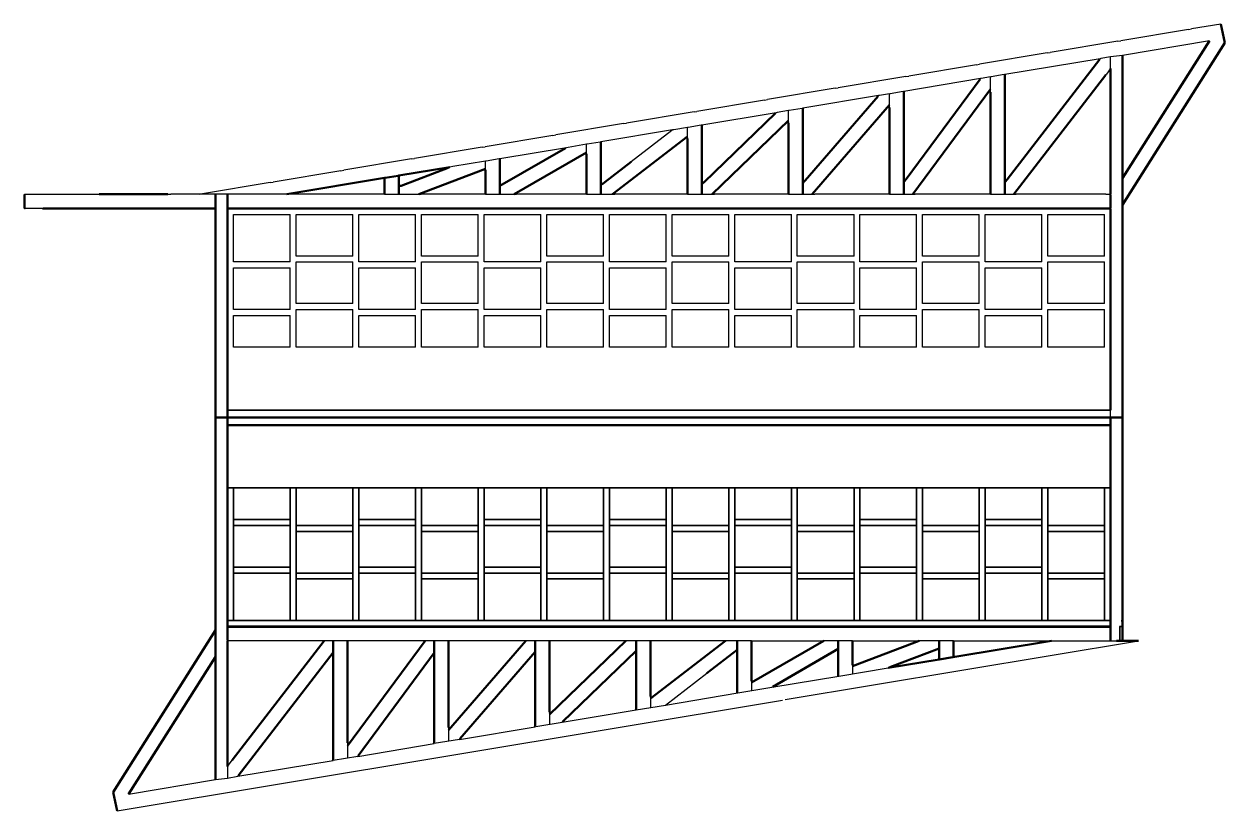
# Model space of a CAD drawing. Header units: centimetres. Extents: x 101 to 201, y 97 to 167.
# Drawn here: x 127.89 to 133.64, y 142.94 to 146.7 of the extents above; entities that cross this region are included whole.
import ezdxf

# ---------------------------------------------------------------- set-up
doc = ezdxf.new("R2010")
doc.units = ezdxf.units.CM
doc.layers.add('corte', color=1, linetype='Continuous')
doc.layers.add('grabado', color=5, linetype='Continuous')

msp = doc.modelspace()

# ---------------------------------------------------------------- linework, layer by layer
at = {"layer": 'corte'}
for p, q in [((133.6177, 146.7033), (133.4763, 146.6797)), ((133.4622, 146.6774), (133.1381, 146.6234)), ((133.4622, 146.6774), (133.4763, 146.6797)), ((133.124, 146.621), (132.7999, 146.567)), ((133.124, 146.621), (133.1381, 146.6234)), ((133.5637, 146.6229), (133.1465, 146.5533)), ((132.7858, 146.5647), (132.4617, 146.5106)), ((133.0394, 146.5374), (132.583, 146.4613)), ((132.7858, 146.5647), (132.7999, 146.567)), ((133.0394, 146.5374), (133.0377, 146.5352)), ((132.4476, 146.5083), (132.1235, 146.4543)), ((132.4476, 146.5083), (132.4617, 146.5106)), ((133.0694, 146.464), (133.0666, 146.4604)), ((133.0895, 146.4901), (133.0694, 146.464)), ((132.1094, 146.4519), (131.7853, 146.3979)), ((132.4658, 146.4418), (132.0994, 146.3807)), ((132.1094, 146.4519), (132.1235, 146.4543)), ((132.4658, 146.4418), (132.4642, 146.4396)), ((132.583, 146.4594), (132.583, 146.4613)), ((131.7712, 146.3956), (131.4471, 146.3415)), ((131.978, 146.3605), (131.6159, 146.3001)), ((131.7712, 146.3956), (131.7853, 146.3979)), ((131.978, 146.3605), (131.9761, 146.3583)), ((132.0994, 146.3788), (132.0994, 146.3807)), ((132.5144, 146.3815), (132.5144, 146.3922)), ((132.5144, 146.3767), (132.5144, 146.3815)), ((131.4331, 146.3392), (131.109, 146.2852)), ((131.4331, 146.3392), (131.4471, 146.3415)), ((132.0309, 146.3079), (132.0309, 146.3168)), ((132.0309, 146.3036), (132.0309, 146.3079)), ((131.0949, 146.2828), (130.7708, 146.2288)), ((131.0949, 146.2828), (131.109, 146.2852)), ((131.4876, 146.2788), (131.1323, 146.2195)), ((131.4876, 146.2788), (131.4852, 146.2765)), ((131.5473, 146.2339), (131.5473, 146.2411)), ((131.5473, 146.23), (131.5473, 146.2339)), ((130.7567, 146.2265), (130.4326, 146.1724)), ((130.9921, 146.1962), (130.6487, 146.139)), ((130.7567, 146.2265), (130.7708, 146.2288)), ((130.9889, 146.1937), (130.7937, 146.0433)), ((130.9921, 146.1962), (130.9889, 146.1937)), ((131.1323, 146.2176), (131.1323, 146.2195)), ((130.4185, 146.1701), (130.0944, 146.1161)), ((130.4185, 146.1701), (130.4326, 146.1724)), ((130.6487, 146.139), (130.6459, 146.1385)), ((130.6487, 146.1371), (130.6487, 146.139)), ((131.0637, 146.1596), (131.0637, 146.1648)), ((131.0637, 146.156), (131.0637, 146.1596)), ((130.0803, 146.1137), (129.7562, 146.0597)), ((130.0803, 146.1137), (130.0944, 146.1161)), ((130.4836, 146.1114), (130.1652, 146.0584)), ((130.4836, 146.1114), (130.479, 146.1088)), ((130.5802, 146.0846), (130.5802, 146.088)), ((130.5802, 146.0814), (130.5802, 146.0846)), ((129.4039, 146.001), (129.418, 146.0034)), ((129.7421, 146.0574), (129.418, 146.0034)), ((129.7421, 146.0574), (129.7562, 146.0597)), ((129.9264, 146.0186), (129.9175, 146.0152)), ((130.0966, 146.0102), (130.0966, 146.0132)), ((130.0966, 146.0089), (130.0966, 146.0102)), ((130.0966, 146.0059), (130.0966, 146.0089)), ((130.1652, 146.0584), (130.1624, 146.0579)), ((130.1652, 146.0565), (130.1652, 146.0584)), ((129.0657, 145.9446), (129.0798, 145.947)), ((129.4039, 146.001), (129.0798, 145.947)), ((127.8895, 145.8855), (127.8895, 145.8883)), ((127.8895, 145.8855), (127.8895, 145.8883)), ((127.8895, 145.8883), (127.9038, 145.8883)), ((127.9038, 145.8883), (128.2324, 145.8883)), ((128.2324, 145.8883), (128.2466, 145.8883)), ((128.5752, 145.8883), (128.5895, 145.8883)), ((128.7275, 145.8883), (128.5895, 145.8883)), ((128.7275, 145.8883), (128.7416, 145.8906)), ((128.7446, 145.8883), (128.7275, 145.8883)), ((129.0657, 145.9446), (128.7416, 145.8906)), ((129.1561, 145.8883), (129.1446, 145.8883)), ((129.613, 145.8883), (129.1561, 145.8883)), ((129.7776, 145.8883), (129.7812, 145.8883)), ((129.7812, 145.8883), (129.789, 145.8883)), ((130.0966, 145.8883), (129.789, 145.8883)), ((130.2338, 145.8883), (130.2396, 145.8883)), ((130.2396, 145.8883), (130.2452, 145.8883)), ((130.531, 145.8883), (130.2452, 145.8883)), ((130.5802, 145.8883), (130.531, 145.8883)), ((130.7049, 145.8883), (130.7117, 145.8883)), ((130.7117, 145.8883), (130.7163, 145.8883)), ((130.7923, 145.8883), (130.7163, 145.8883)), ((130.9769, 145.8883), (130.7923, 145.8883)), ((131.0637, 145.8883), (130.9769, 145.8883)), ((131.0637, 145.8883), (131.0665, 145.8883)), ((131.1817, 145.8883), (131.1891, 145.8883)), ((131.1891, 145.8883), (131.1931, 145.8883)), ((131.5473, 145.8883), (131.1931, 145.8883)), ((131.5473, 145.8883), (131.5501, 145.8883)), ((131.6612, 145.8883), (131.6689, 145.8883)), ((131.6689, 145.8883), (131.6726, 145.8883)), ((132.0309, 145.8883), (131.6726, 145.8883)), ((132.0309, 145.8883), (132.0337, 145.8883)), ((132.1421, 145.8883), (132.15, 145.8883)), ((132.15, 145.8883), (132.1535, 145.8883)), ((132.5144, 145.8883), (132.1535, 145.8883)), ((132.5144, 145.8883), (132.5172, 145.8883)), ((132.6263, 145.8883), (132.6342, 145.8883)), ((132.6342, 145.8883), (132.6377, 145.8883)), ((133.0666, 145.8883), (132.6377, 145.8883)), ((133.0666, 145.8883), (133.0694, 145.8883)), ((133.0694, 145.8883), (133.0895, 145.8883)), ((133.0895, 145.8855), (133.0895, 145.8883)), ((133.1466, 145.8377), (133.1466, 145.8169)), ((127.8895, 145.8197), (127.8868, 145.8197)), ((127.8895, 145.8197), (127.8895, 145.8225)), ((127.8895, 145.8197), (127.8895, 145.8225)), ((127.8895, 145.8197), (127.8922, 145.8197)), ((127.9738, 145.8197), (127.8922, 145.8197)), ((127.9738, 145.8197), (127.9774, 145.8197)), ((128.8038, 143.8018), (128.8038, 143.8225)), ((128.8609, 143.7539), (128.8609, 143.7511)), ((129.3241, 143.7511), (128.8609, 143.7511)), ((129.8083, 143.7511), (129.4332, 143.7511)), ((130.2893, 143.7511), (129.9167, 143.7511)), ((130.7687, 143.7511), (130.4003, 143.7511)), ((131.2455, 143.7511), (130.8839, 143.7511)), ((131.3702, 143.7511), (131.7166, 143.7511)), ((131.5319, 143.4693), (133.2229, 143.7511)), ((131.8538, 143.7511), (132.1728, 143.7511)), ((132.3374, 143.7511), (132.8058, 143.7511)), ((133.1341, 143.7539), (133.1341, 143.7511)), ((130.9584, 143.4432), (131.1567, 143.5961)), ((131.8538, 143.6335), (131.8538, 143.6262)), ((132.024, 143.6208), (132.0329, 143.6242)), ((131.3702, 143.558), (131.3702, 143.5515)), ((131.4668, 143.528), (131.788, 143.5815)), ((131.4668, 143.528), (131.4715, 143.5307)), ((131.7852, 143.583), (131.7852, 143.581)), ((130.8867, 143.4834), (130.8867, 143.4746)), ((130.9584, 143.4432), (131.3045, 143.5009)), ((131.3017, 143.5024), (131.3017, 143.5005)), ((128.3327, 142.9361), (131.5178, 143.467)), ((130.4628, 143.3606), (130.8181, 143.4199)), ((130.8181, 143.4218), (130.8181, 143.4199)), ((130.4031, 143.4094), (130.4031, 143.3983)), ((130.4628, 143.3606), (130.4652, 143.3629)), ((129.9195, 143.3358), (129.9195, 143.3226)), ((129.9724, 143.2789), (130.3345, 143.3393)), ((129.436, 143.2627), (129.436, 143.2472)), ((129.4846, 143.1976), (129.851, 143.2587)), ((129.851, 143.2606), (129.851, 143.2587)), ((129.9724, 143.2789), (129.9743, 143.2811)), ((129.4846, 143.1976), (129.4862, 143.1998)), ((128.8609, 143.1493), (128.8838, 143.179)), ((128.911, 143.102), (129.3674, 143.1781)), ((129.3674, 143.18), (129.3674, 143.1781)), ((128.3867, 143.0165), (128.8039, 143.0861)), ((128.911, 143.102), (128.9127, 143.1042))]:
    msp.add_line(p, q, dxfattribs=at)
at = {"layer": 'corte', "lineweight": 50}
for p, q in [((133.6177, 146.7033), (133.6372, 146.6129)), ((133.5637, 146.6229), (133.1466, 145.9656)), ((133.6372, 146.6129), (133.1466, 145.8377)), ((133.0377, 146.5352), (132.5944, 145.9593)), ((133.1466, 145.9656), (133.1466, 146.5534)), ((133.0895, 145.8883), (133.0895, 146.4901)), ((132.4642, 146.4396), (132.1109, 145.9614)), ((132.583, 145.9445), (132.583, 146.4594)), ((133.0666, 146.4604), (132.6263, 145.8883)), ((131.9761, 146.3583), (131.6273, 145.954)), ((132.0994, 145.946), (132.0994, 146.3788)), ((132.5144, 146.3922), (132.1421, 145.8883)), ((132.5144, 145.8883), (132.5144, 146.3767)), ((131.6159, 145.9408), (131.6159, 146.2982)), ((132.0309, 146.3168), (131.6612, 145.8883)), ((132.0309, 145.8883), (132.0309, 146.3036)), ((131.4852, 146.2765), (131.1437, 145.9469)), ((131.5473, 146.2411), (131.1817, 145.8883)), ((131.1323, 145.9359), (131.1323, 146.2176)), ((131.5473, 145.8883), (131.5473, 146.23)), ((130.6487, 145.9316), (130.6487, 146.1371)), ((131.0637, 146.1648), (130.7049, 145.8883)), ((131.0637, 145.8883), (131.0637, 146.156)), ((130.479, 146.1088), (130.1766, 145.9344)), ((130.5802, 146.088), (130.2338, 145.8883)), ((130.5802, 145.9496), (130.5802, 146.0814)), ((129.9264, 146.0186), (129.6816, 145.9778)), ((129.9175, 146.0152), (129.693, 145.9293)), ((130.0966, 146.0102), (129.7776, 145.8883)), ((130.0966, 145.8883), (130.0966, 146.0059)), ((130.1652, 145.9278), (130.1652, 146.0565)), ((130.7937, 146.0433), (130.6674, 145.946)), ((129.613, 145.9663), (129.1446, 145.8883)), ((129.6158, 145.9668), (129.613, 145.9663)), ((129.613, 145.9644), (129.613, 145.9663)), ((129.613, 145.8883), (129.613, 145.9644)), ((129.6816, 145.9759), (129.6816, 145.9778)), ((129.6816, 145.925), (129.6816, 145.9759)), ((130.5802, 145.8883), (130.5802, 145.9496)), ((130.6662, 145.9451), (130.6645, 145.9437)), ((130.6674, 145.946), (130.6662, 145.9451)), ((131.1437, 145.9469), (131.1409, 145.9442)), ((131.6245, 145.9508), (131.6159, 145.9408)), ((131.6273, 145.954), (131.6245, 145.9508)), ((132.1081, 145.9576), (132.0994, 145.946)), ((132.1109, 145.9614), (132.1081, 145.9576)), ((132.5916, 145.9557), (132.583, 145.9445)), ((132.5944, 145.9593), (132.5916, 145.9557)), ((128.5752, 145.8883), (128.2466, 145.8883)), ((129.6902, 145.9283), (129.6816, 145.925)), ((129.693, 145.9293), (129.6902, 145.9283)), ((130.1738, 145.9328), (130.1652, 145.9278)), ((130.1766, 145.9344), (130.1738, 145.9328)), ((130.6574, 145.9382), (130.6487, 145.9316)), ((130.6602, 145.9404), (130.6574, 145.9382)), ((130.6645, 145.9437), (130.6602, 145.9404)), ((131.1409, 145.9442), (131.1323, 145.9359)), ((127.8895, 145.8855), (127.8895, 145.8225)), ((127.8895, 145.8855), (127.8895, 145.8225)), ((133.1466, 145.4956), (133.1466, 145.8377)), ((128.8038, 145.8197), (127.9774, 145.8197)), ((128.8038, 145.8197), (128.8038, 145.0948)), ((133.1466, 145.4956), (133.1466, 144.8556)), ((133.1466, 145.4956), (133.1466, 143.7511)), ((128.8038, 145.0601), (128.8038, 145.0948)), ((128.8038, 145.0584), (128.8038, 145.0601)), ((128.8038, 145.0294), (128.8038, 145.0584)), ((128.8038, 145.0266), (128.8038, 145.0294)), ((128.8038, 144.9628), (128.8038, 145.0266)), ((128.8038, 144.9599), (128.8038, 144.9628)), ((128.8038, 144.957), (128.8038, 144.9599)), ((128.8038, 144.9088), (128.8038, 144.957)), ((128.8038, 144.9042), (128.8038, 144.9088)), ((128.8038, 144.8556), (128.8038, 144.9042)), ((128.8038, 144.8285), (128.8038, 144.8556)), ((133.1466, 144.8197), (133.1466, 144.8556)), ((128.8038, 144.8285), (128.8038, 144.8241)), ((128.8038, 144.8285), (128.8038, 143.8018)), ((128.8038, 144.8241), (128.8038, 144.8197)), ((128.8038, 144.8197), (133.1466, 144.8197)), ((128.3132, 143.0265), (128.8038, 143.8018)), ((128.8609, 143.7511), (128.8609, 143.1493)), ((128.8838, 143.179), (129.3241, 143.7511)), ((129.436, 143.7511), (129.436, 143.2627)), ((129.436, 143.2472), (129.8083, 143.7511)), ((129.9195, 143.7511), (129.9195, 143.3358)), ((129.9195, 143.3226), (130.2893, 143.7511)), ((130.4031, 143.7511), (130.4031, 143.4094)), ((130.4031, 143.3983), (130.7687, 143.7511)), ((130.4652, 143.3629), (130.8181, 143.7035)), ((130.8181, 143.7035), (130.8181, 143.4218)), ((130.8867, 143.7511), (130.8867, 143.4834)), ((130.8867, 143.4746), (131.2455, 143.7511)), ((131.1567, 143.5961), (131.3017, 143.7078)), ((131.3017, 143.7078), (131.3017, 143.5024)), ((131.3702, 143.5515), (131.7166, 143.7511)), ((131.3702, 143.7511), (131.3702, 143.558)), ((131.4715, 143.5307), (131.7852, 143.7116)), ((131.7852, 143.7116), (131.7852, 143.583)), ((131.8538, 143.7511), (131.8538, 143.6335)), ((131.8538, 143.6292), (132.1728, 143.7511)), ((132.0329, 143.6242), (132.2688, 143.7144)), ((132.2688, 143.7144), (132.2688, 143.6616)), ((132.3346, 143.6726), (132.8058, 143.7511)), ((132.3374, 143.7511), (132.3374, 143.6731)), ((133.1181, 143.7511), (133.2229, 143.7511)), ((128.3867, 143.0165), (128.8038, 143.6738)), ((128.8038, 143.6738), (128.8038, 143.086)), ((128.9127, 143.1042), (129.3674, 143.6949)), ((129.3674, 143.6949), (129.3674, 143.18)), ((129.4862, 143.1998), (129.851, 143.6934)), ((129.851, 143.6934), (129.851, 143.2606)), ((129.9743, 143.2811), (130.3345, 143.6986)), ((130.3345, 143.6986), (130.3345, 143.3412)), ((132.024, 143.6208), (132.2688, 143.6616)), ((128.3327, 142.9361), (128.3132, 143.0265))]:
    msp.add_line(p, q, dxfattribs=at)
at = {"layer": 'grabado'}
for p, q in [((133.0434, 146.5381), (133.0394, 146.5374)), ((133.0895, 146.5457), (133.0434, 146.5381)), ((133.1466, 146.5534), (133.0895, 146.5457)), ((133.0895, 146.4947), (133.0895, 146.5457)), ((133.0895, 146.4901), (133.0895, 146.4947)), ((132.4698, 146.4425), (132.4658, 146.4418)), ((132.5144, 146.4499), (132.4698, 146.4425)), ((132.5144, 146.4499), (132.5172, 146.4504)), ((132.5144, 146.3969), (132.5144, 146.4499)), ((132.5802, 146.4609), (132.5172, 146.4504)), ((132.5802, 146.4609), (132.583, 146.4613)), ((131.9823, 146.3612), (131.978, 146.3605)), ((132.0309, 146.3693), (131.9823, 146.3612)), ((132.0309, 146.3693), (132.0337, 146.3698)), ((132.0309, 146.3211), (132.0309, 146.3693)), ((132.0966, 146.3803), (132.0337, 146.3698)), ((132.0966, 146.3803), (132.0994, 146.3807)), ((132.5144, 146.3922), (132.5144, 146.3969)), ((131.6131, 146.2997), (131.5501, 146.2892)), ((131.6159, 146.3001), (131.6131, 146.2997)), ((131.6159, 146.2982), (131.6159, 146.3001)), ((132.0309, 146.3168), (132.0309, 146.3211)), ((131.4925, 146.2796), (131.4876, 146.2788)), ((131.5473, 146.2887), (131.4925, 146.2796)), ((131.5501, 146.2892), (131.5473, 146.2887)), ((131.5473, 146.245), (131.5473, 146.2887)), ((131.5473, 146.2411), (131.5473, 146.245)), ((130.9979, 146.1972), (130.9921, 146.1962)), ((131.0637, 146.2081), (130.9979, 146.1972)), ((131.0665, 146.2086), (131.0637, 146.2081)), ((131.0637, 146.1684), (131.0637, 146.2081)), ((131.1295, 146.2191), (131.0665, 146.2086)), ((131.1323, 146.2195), (131.1295, 146.2191)), ((130.5802, 146.1275), (130.4915, 146.1127)), ((130.583, 146.128), (130.5802, 146.1275)), ((130.5802, 146.0912), (130.5802, 146.1275)), ((130.6459, 146.1385), (130.583, 146.128)), ((131.0637, 146.1648), (131.0637, 146.1684)), ((130.4915, 146.1127), (130.4836, 146.1114)), ((130.5802, 146.088), (130.5802, 146.0912)), ((129.9403, 146.0209), (129.9264, 146.0186)), ((130.0966, 146.0469), (129.9403, 146.0209)), ((130.0994, 146.0474), (130.0966, 146.0469)), ((130.0966, 146.0132), (130.0966, 146.0469)), ((130.1624, 146.0579), (130.0994, 146.0474)), ((128.8038, 145.8883), (128.7446, 145.8883)), ((128.8038, 145.8855), (128.8038, 145.8883)), ((128.8324, 145.8883), (128.8038, 145.8883)), ((128.8609, 145.8883), (128.8324, 145.8883)), ((128.8609, 145.8855), (128.8609, 145.8883)), ((129.1276, 145.8883), (128.8609, 145.8883)), ((129.1446, 145.8883), (129.1276, 145.8883)), ((129.613, 145.8883), (129.6158, 145.8883)), ((129.6158, 145.8883), (129.6788, 145.8883)), ((129.6788, 145.8883), (129.6816, 145.8883)), ((129.6816, 145.8883), (129.7698, 145.8883)), ((129.7698, 145.8883), (129.7776, 145.8883)), ((130.0966, 145.8883), (130.0994, 145.8883)), ((130.0994, 145.8883), (130.1624, 145.8883)), ((130.1624, 145.8883), (130.1652, 145.8883)), ((130.1652, 145.8883), (130.2282, 145.8883)), ((130.2282, 145.8883), (130.2338, 145.8883)), ((130.5802, 145.8883), (130.583, 145.8883)), ((130.583, 145.8883), (130.6459, 145.8883)), ((130.6459, 145.8883), (130.6487, 145.8883)), ((130.6487, 145.8883), (130.7003, 145.8883)), ((130.7003, 145.8883), (130.7049, 145.8883)), ((131.0665, 145.8883), (131.1295, 145.8883)), ((131.1295, 145.8883), (131.1323, 145.8883)), ((131.1323, 145.8883), (131.1776, 145.8883)), ((131.1776, 145.8883), (131.1817, 145.8883)), ((131.5501, 145.8883), (131.6131, 145.8883)), ((131.6131, 145.8883), (131.6159, 145.8883)), ((131.6159, 145.8883), (131.6575, 145.8883)), ((131.6575, 145.8883), (131.6612, 145.8883)), ((132.0337, 145.8883), (132.0966, 145.8883)), ((132.0966, 145.8883), (132.0994, 145.8883)), ((132.0994, 145.8883), (132.1386, 145.8883)), ((132.1386, 145.8883), (132.1421, 145.8883)), ((132.5172, 145.8883), (132.5802, 145.8883)), ((132.5802, 145.8883), (132.583, 145.8883)), ((132.583, 145.8883), (132.6227, 145.8883)), ((132.6227, 145.8883), (132.6263, 145.8883)), ((128.8038, 145.8197), (128.8038, 145.8225)), ((133.0895, 145.8197), (128.8609, 145.8197)), ((128.8895, 145.5642), (128.8895, 145.7911)), ((128.8895, 145.7911), (129.0395, 145.7911)), ((129.0395, 145.7911), (129.1609, 145.7911)), ((129.0395, 145.7911), (129.1609, 145.7911)), ((129.1609, 145.7626), (129.1609, 145.7911)), ((129.1895, 145.7911), (129.4609, 145.7911)), ((129.1895, 145.7626), (129.1895, 145.7911)), ((129.1895, 145.7911), (129.4609, 145.7911)), ((129.4609, 145.7626), (129.4609, 145.7911)), ((129.4895, 145.7911), (129.6109, 145.7911)), ((129.4895, 145.7626), (129.4895, 145.7911)), ((129.4895, 145.7911), (129.6109, 145.7911)), ((129.6109, 145.7911), (129.7609, 145.7911)), ((129.7609, 145.5642), (129.7609, 145.7911)), ((129.7895, 145.5928), (129.7895, 145.7911)), ((129.7895, 145.7911), (129.9395, 145.7911)), ((129.9395, 145.7911), (130.0609, 145.7911)), ((130.0609, 145.7626), (130.0609, 145.7911)), ((130.0895, 145.7911), (130.3609, 145.7911)), ((130.0895, 145.7626), (130.0895, 145.7911)), ((130.3609, 145.7626), (130.3609, 145.7911)), ((130.3895, 145.7911), (130.6609, 145.7911)), ((130.3895, 145.7626), (130.3895, 145.7911)), ((130.6609, 145.7626), (130.6609, 145.7911)), ((130.6895, 145.7911), (130.8109, 145.7911)), ((130.6895, 145.7626), (130.6895, 145.7911)), ((130.8109, 145.7911), (130.9609, 145.7911)), ((130.9609, 145.5642), (130.9609, 145.7911)), ((130.9895, 145.5928), (130.9895, 145.7911)), ((130.9895, 145.7911), (131.1395, 145.7911)), ((131.1395, 145.7911), (131.2609, 145.7911)), ((131.2609, 145.7626), (131.2609, 145.7911)), ((131.2895, 145.7911), (131.5609, 145.7911)), ((131.2895, 145.7626), (131.2895, 145.7911)), ((131.5609, 145.7626), (131.5609, 145.7911)), ((131.5895, 145.7911), (131.8609, 145.7911)), ((131.5895, 145.5928), (131.5895, 145.7911)), ((131.8609, 145.5928), (131.8609, 145.7911)), ((131.8895, 145.7911), (132.0109, 145.7911)), ((131.8895, 145.7626), (131.8895, 145.7911)), ((132.0109, 145.7911), (132.1609, 145.7911)), ((132.1609, 145.5642), (132.1609, 145.7911)), ((132.1895, 145.5928), (132.1895, 145.7911)), ((132.1895, 145.7911), (132.3395, 145.7911)), ((132.3395, 145.7911), (132.4609, 145.7911)), ((132.4609, 145.7626), (132.4609, 145.7911)), ((132.4895, 145.7911), (132.7609, 145.7911)), ((132.4895, 145.7626), (132.4895, 145.7911)), ((132.7609, 145.7626), (132.7609, 145.7911)), ((132.7895, 145.7911), (132.9109, 145.7911)), ((132.7895, 145.7626), (132.7895, 145.7911)), ((132.9109, 145.7911), (133.0609, 145.7911)), ((133.0609, 145.5928), (133.0609, 145.7911)), ((133.0895, 145.8197), (133.0895, 145.8225)), ((133.0895, 145.8185), (133.0895, 145.8197)), ((129.1609, 145.5928), (129.1609, 145.7626)), ((129.1895, 145.5928), (129.1895, 145.7626)), ((129.4609, 145.5928), (129.4609, 145.7626)), ((129.4895, 145.5928), (129.4895, 145.7626)), ((130.0609, 145.5928), (130.0609, 145.7626)), ((130.0895, 145.5928), (130.0895, 145.7626)), ((130.3609, 145.5928), (130.3609, 145.7626)), ((130.3895, 145.5928), (130.3895, 145.7626)), ((130.6609, 145.5928), (130.6609, 145.7626)), ((130.6895, 145.5928), (130.6895, 145.7626)), ((131.2609, 145.5928), (131.2609, 145.7626)), ((131.2895, 145.5928), (131.2895, 145.7626)), ((131.5609, 145.5928), (131.5609, 145.7626)), ((131.8895, 145.5928), (131.8895, 145.7626)), ((132.4609, 145.5928), (132.4609, 145.7626)), ((132.4895, 145.5928), (132.4895, 145.7626)), ((132.7609, 145.5928), (132.7609, 145.7626)), ((132.7895, 145.5928), (132.7895, 145.7626)), ((129.0395, 145.5642), (128.8895, 145.5642)), ((129.0681, 145.5642), (129.0395, 145.5642)), ((129.1609, 145.5642), (129.0681, 145.5642)), ((129.1609, 145.5642), (129.1609, 145.5928)), ((129.3109, 145.5928), (129.1895, 145.5928)), ((129.1895, 145.3658), (129.1895, 145.5642)), ((129.1895, 145.5642), (129.3109, 145.5642)), ((129.3395, 145.5928), (129.3109, 145.5928)), ((129.3109, 145.5642), (129.3395, 145.5642)), ((129.4609, 145.5928), (129.3395, 145.5928)), ((129.3395, 145.5642), (129.4609, 145.5642)), ((129.4609, 145.3658), (129.4609, 145.5642)), ((129.4895, 145.5642), (129.4895, 145.5928)), ((129.5824, 145.5642), (129.4895, 145.5642)), ((129.6109, 145.5642), (129.5824, 145.5642)), ((129.7609, 145.5642), (129.6109, 145.5642)), ((129.9395, 145.5928), (129.7895, 145.5928)), ((129.7895, 145.3658), (129.7895, 145.5642)), ((129.7895, 145.5642), (129.9395, 145.5642)), ((129.9681, 145.5928), (129.9395, 145.5928)), ((129.9395, 145.5642), (129.9681, 145.5642)), ((130.0609, 145.5928), (129.9681, 145.5928)), ((129.9681, 145.5642), (130.0609, 145.5642)), ((130.0609, 145.3658), (130.0609, 145.5642)), ((130.0895, 145.5642), (130.0895, 145.5928)), ((130.2252, 145.5642), (130.0895, 145.5642)), ((130.2538, 145.5642), (130.2252, 145.5642)), ((130.3609, 145.5642), (130.2538, 145.5642)), ((130.3609, 145.5642), (130.3609, 145.5928)), ((130.4966, 145.5928), (130.3895, 145.5928)), ((130.3895, 145.3658), (130.3895, 145.5642)), ((130.3895, 145.5642), (130.4966, 145.5642)), ((130.5252, 145.5928), (130.4966, 145.5928)), ((130.4966, 145.5642), (130.5252, 145.5642)), ((130.6609, 145.5928), (130.5252, 145.5928)), ((130.5252, 145.5642), (130.6609, 145.5642)), ((130.6609, 145.3658), (130.6609, 145.5642)), ((130.6895, 145.5642), (130.6895, 145.5928)), ((130.7823, 145.5642), (130.6895, 145.5642)), ((130.8109, 145.5642), (130.7823, 145.5642)), ((130.9609, 145.5642), (130.8109, 145.5642)), ((131.1395, 145.5928), (130.9895, 145.5928)), ((130.9895, 145.3658), (130.9895, 145.5642)), ((130.9895, 145.5642), (131.1395, 145.5642)), ((131.1681, 145.5928), (131.1395, 145.5928)), ((131.1395, 145.5642), (131.1681, 145.5642)), ((131.2609, 145.5928), (131.1681, 145.5928)), ((131.1681, 145.5642), (131.2609, 145.5642)), ((131.2609, 145.3658), (131.2609, 145.5642)), ((131.2895, 145.5642), (131.2895, 145.5928)), ((131.4252, 145.5642), (131.2895, 145.5642)), ((131.4538, 145.5642), (131.4252, 145.5642)), ((131.5609, 145.5642), (131.4538, 145.5642)), ((131.5609, 145.5642), (131.5609, 145.5928)), ((131.6966, 145.5928), (131.5895, 145.5928)), ((131.5895, 145.3658), (131.5895, 145.5642)), ((131.5895, 145.5642), (131.6966, 145.5642)), ((131.7252, 145.5928), (131.6966, 145.5928)), ((131.6966, 145.5642), (131.7252, 145.5642)), ((131.8609, 145.5928), (131.7252, 145.5928)), ((131.7252, 145.5642), (131.8609, 145.5642)), ((131.8609, 145.3658), (131.8609, 145.5642)), ((131.8895, 145.5642), (131.8895, 145.5928)), ((131.9823, 145.5642), (131.8895, 145.5642)), ((132.0109, 145.5642), (131.9823, 145.5642)), ((132.1609, 145.5642), (132.0109, 145.5642)), ((132.3395, 145.5928), (132.1895, 145.5928)), ((132.1895, 145.3658), (132.1895, 145.5642)), ((132.1895, 145.5642), (132.3395, 145.5642)), ((132.3681, 145.5928), (132.3395, 145.5928)), ((132.3395, 145.5642), (132.3681, 145.5642)), ((132.4609, 145.5928), (132.3681, 145.5928)), ((132.3681, 145.5642), (132.4609, 145.5642)), ((132.4609, 145.3658), (132.4609, 145.5642)), ((132.4895, 145.5642), (132.4895, 145.5928)), ((132.6109, 145.5642), (132.4895, 145.5642)), ((132.6395, 145.5642), (132.6109, 145.5642)), ((132.7609, 145.5642), (132.6395, 145.5642)), ((132.7609, 145.5642), (132.7609, 145.5928)), ((132.8823, 145.5928), (132.7895, 145.5928)), ((132.7895, 145.3658), (132.7895, 145.5642)), ((132.7895, 145.5642), (132.8823, 145.5642)), ((132.9109, 145.5928), (132.8823, 145.5928)), ((132.8823, 145.5642), (132.9109, 145.5642)), ((133.0609, 145.5928), (132.9109, 145.5928)), ((132.9109, 145.5642), (133.0609, 145.5642)), ((133.0609, 145.3658), (133.0609, 145.5642)), ((128.8895, 145.3373), (128.8895, 145.5356)), ((128.8895, 145.5356), (129.0395, 145.5356)), ((129.0395, 145.5356), (129.0681, 145.5356)), ((129.0681, 145.5356), (129.1609, 145.5356)), ((129.1609, 145.3373), (129.1609, 145.5356)), ((129.4895, 145.3373), (129.4895, 145.5356)), ((129.4895, 145.5356), (129.5824, 145.5356)), ((129.5824, 145.5356), (129.6109, 145.5356)), ((129.6109, 145.5356), (129.7609, 145.5356)), ((129.7609, 145.3373), (129.7609, 145.5356)), ((130.0895, 145.3373), (130.0895, 145.5356)), ((130.0895, 145.5356), (130.2252, 145.5356)), ((130.2252, 145.5356), (130.2538, 145.5356)), ((130.2538, 145.5356), (130.3609, 145.5356)), ((130.3609, 145.3373), (130.3609, 145.5356)), ((130.6895, 145.3373), (130.6895, 145.5356)), ((130.6895, 145.5356), (130.7823, 145.5356)), ((130.7823, 145.5356), (130.8109, 145.5356)), ((130.8109, 145.5356), (130.9609, 145.5356)), ((130.9609, 145.3373), (130.9609, 145.5356)), ((131.2895, 145.3373), (131.2895, 145.5356)), ((131.2895, 145.5356), (131.4252, 145.5356)), ((131.4252, 145.5356), (131.4538, 145.5356)), ((131.4538, 145.5356), (131.5609, 145.5356)), ((131.5609, 145.3373), (131.5609, 145.5356)), ((131.8895, 145.3373), (131.8895, 145.5356)), ((131.8895, 145.5356), (131.9823, 145.5356)), ((131.9823, 145.5356), (132.0109, 145.5356)), ((132.0109, 145.5356), (132.1609, 145.5356)), ((132.1609, 145.3373), (132.1609, 145.5356)), ((132.4895, 145.3373), (132.4895, 145.5356)), ((132.4895, 145.5356), (132.6109, 145.5356)), ((132.6109, 145.5356), (132.6395, 145.5356)), ((132.6395, 145.5356), (132.7609, 145.5356)), ((132.7609, 145.3373), (132.7609, 145.5356)), ((129.0395, 145.3373), (128.8895, 145.3373)), ((129.0681, 145.3373), (129.0395, 145.3373)), ((129.1609, 145.3373), (129.0681, 145.3373)), ((129.3109, 145.3658), (129.1895, 145.3658)), ((129.1895, 145.1556), (129.1895, 145.3373)), ((129.1895, 145.3373), (129.3109, 145.3373)), ((129.3395, 145.3658), (129.3109, 145.3658)), ((129.3109, 145.3373), (129.3395, 145.3373)), ((129.4609, 145.3658), (129.3395, 145.3658)), ((129.3395, 145.3373), (129.4609, 145.3373)), ((129.4609, 145.1556), (129.4609, 145.3373)), ((129.5824, 145.3373), (129.4895, 145.3373)), ((129.6109, 145.3373), (129.5824, 145.3373)), ((129.7609, 145.3373), (129.6109, 145.3373)), ((129.9395, 145.3658), (129.7895, 145.3658)), ((129.7895, 145.1556), (129.7895, 145.3373)), ((129.7895, 145.3373), (129.9395, 145.3373)), ((129.9681, 145.3658), (129.9395, 145.3658)), ((129.9395, 145.3373), (129.9681, 145.3373)), ((130.0609, 145.3658), (129.9681, 145.3658)), ((129.9681, 145.3373), (130.0609, 145.3373)), ((130.0609, 145.1556), (130.0609, 145.3373)), ((130.2252, 145.3373), (130.0895, 145.3373)), ((130.2538, 145.3373), (130.2252, 145.3373)), ((130.3609, 145.3373), (130.2538, 145.3373)), ((130.4966, 145.3658), (130.3895, 145.3658)), ((130.3895, 145.1556), (130.3895, 145.3373)), ((130.3895, 145.3373), (130.4966, 145.3373)), ((130.5252, 145.3658), (130.4966, 145.3658)), ((130.4966, 145.3373), (130.5252, 145.3373)), ((130.6609, 145.3658), (130.5252, 145.3658)), ((130.5252, 145.3373), (130.6609, 145.3373)), ((130.6609, 145.1556), (130.6609, 145.3373)), ((130.7823, 145.3373), (130.6895, 145.3373)), ((130.8109, 145.3373), (130.7823, 145.3373)), ((130.9609, 145.3373), (130.8109, 145.3373)), ((131.1395, 145.3658), (130.9895, 145.3658)), ((130.9895, 145.1556), (130.9895, 145.3373)), ((130.9895, 145.3373), (131.1395, 145.3373)), ((131.1681, 145.3658), (131.1395, 145.3658)), ((131.1395, 145.3373), (131.1681, 145.3373)), ((131.2609, 145.3658), (131.1681, 145.3658)), ((131.1681, 145.3373), (131.2609, 145.3373)), ((131.2609, 145.1556), (131.2609, 145.3373)), ((131.4252, 145.3373), (131.2895, 145.3373)), ((131.4538, 145.3373), (131.4252, 145.3373)), ((131.5609, 145.3373), (131.4538, 145.3373)), ((131.6966, 145.3658), (131.5895, 145.3658)), ((131.5895, 145.1556), (131.5895, 145.3373)), ((131.5895, 145.3373), (131.6966, 145.3373)), ((131.7252, 145.3658), (131.6966, 145.3658)), ((131.6966, 145.3373), (131.7252, 145.3373)), ((131.8609, 145.3658), (131.7252, 145.3658)), ((131.7252, 145.3373), (131.8609, 145.3373)), ((131.8609, 145.1556), (131.8609, 145.3373)), ((131.9823, 145.3373), (131.8895, 145.3373)), ((132.0109, 145.3373), (131.9823, 145.3373)), ((132.1609, 145.3373), (132.0109, 145.3373)), ((132.3395, 145.3658), (132.1895, 145.3658)), ((132.1895, 145.1556), (132.1895, 145.3373)), ((132.1895, 145.3373), (132.3395, 145.3373)), ((132.3681, 145.3658), (132.3395, 145.3658)), ((132.3395, 145.3373), (132.3681, 145.3373)), ((132.4609, 145.3658), (132.3681, 145.3658)), ((132.3681, 145.3373), (132.4609, 145.3373)), ((132.4609, 145.1556), (132.4609, 145.3373)), ((132.6109, 145.3373), (132.4895, 145.3373)), ((132.6395, 145.3373), (132.6109, 145.3373)), ((132.7609, 145.3373), (132.6395, 145.3373)), ((132.8823, 145.3658), (132.7895, 145.3658)), ((132.7895, 145.1556), (132.7895, 145.3373)), ((132.7895, 145.3373), (132.8823, 145.3373)), ((132.9109, 145.3658), (132.8823, 145.3658)), ((132.8823, 145.3373), (132.9109, 145.3373)), ((133.0609, 145.3658), (132.9109, 145.3658)), ((132.9109, 145.3373), (133.0609, 145.3373)), ((133.0609, 145.1556), (133.0609, 145.3373)), ((128.8895, 145.1556), (128.8895, 145.3087)), ((128.8895, 145.3087), (129.0395, 145.3087)), ((129.0395, 145.3087), (129.0681, 145.3087)), ((129.0681, 145.3087), (129.1609, 145.3087)), ((129.1609, 145.1556), (129.1609, 145.3087)), ((129.4895, 145.1556), (129.4895, 145.3087)), ((129.4895, 145.3087), (129.5824, 145.3087)), ((129.5824, 145.3087), (129.6109, 145.3087)), ((129.6109, 145.3087), (129.7609, 145.3087)), ((129.7609, 145.1556), (129.7609, 145.3087)), ((130.0895, 145.1556), (130.0895, 145.3087)), ((130.0895, 145.3087), (130.2252, 145.3087)), ((130.2252, 145.3087), (130.2538, 145.3087)), ((130.2538, 145.3087), (130.3609, 145.3087)), ((130.3609, 145.1556), (130.3609, 145.3087)), ((130.6895, 145.1556), (130.6895, 145.3087)), ((130.6895, 145.3087), (130.7823, 145.3087)), ((130.7823, 145.3087), (130.8109, 145.3087)), ((130.8109, 145.3087), (130.9609, 145.3087)), ((130.9609, 145.1556), (130.9609, 145.3087)), ((131.2895, 145.1556), (131.2895, 145.3087)), ((131.2895, 145.3087), (131.4252, 145.3087)), ((131.4252, 145.3087), (131.4538, 145.3087)), ((131.4538, 145.3087), (131.5609, 145.3087)), ((131.5609, 145.1556), (131.5609, 145.3087)), ((131.8895, 145.1556), (131.8895, 145.3087)), ((131.8895, 145.3087), (131.9823, 145.3087)), ((131.9823, 145.3087), (132.0109, 145.3087)), ((132.0109, 145.3087), (132.1609, 145.3087)), ((132.1609, 145.1556), (132.1609, 145.3087)), ((132.4895, 145.1556), (132.4895, 145.3087)), ((132.4895, 145.3087), (132.6109, 145.3087)), ((132.6109, 145.3087), (132.6395, 145.3087)), ((132.6395, 145.3087), (132.7609, 145.3087)), ((132.7609, 145.1556), (132.7609, 145.3087)), ((129.0395, 145.1556), (128.8895, 145.1556)), ((129.0681, 145.1556), (129.0395, 145.1556)), ((129.1609, 145.1556), (129.0681, 145.1556)), ((129.3109, 145.1556), (129.1895, 145.1556)), ((129.3395, 145.1556), (129.3109, 145.1556)), ((129.4609, 145.1556), (129.3395, 145.1556)), ((129.5824, 145.1556), (129.4895, 145.1556)), ((129.6109, 145.1556), (129.5824, 145.1556)), ((129.7609, 145.1556), (129.6109, 145.1556)), ((129.9395, 145.1556), (129.7895, 145.1556)), ((129.9681, 145.1556), (129.9395, 145.1556)), ((130.0609, 145.1556), (129.9681, 145.1556)), ((130.2252, 145.1556), (130.0895, 145.1556)), ((130.2538, 145.1556), (130.2252, 145.1556)), ((130.3609, 145.1556), (130.2538, 145.1556)), ((130.4966, 145.1556), (130.3895, 145.1556)), ((130.5252, 145.1556), (130.4966, 145.1556)), ((130.6609, 145.1556), (130.5252, 145.1556)), ((130.7823, 145.1556), (130.6895, 145.1556)), ((130.8109, 145.1556), (130.7823, 145.1556)), ((130.9609, 145.1556), (130.8109, 145.1556)), ((131.1395, 145.1556), (130.9895, 145.1556)), ((131.1681, 145.1556), (131.1395, 145.1556)), ((131.2609, 145.1556), (131.1681, 145.1556)), ((131.4252, 145.1556), (131.2895, 145.1556)), ((131.4538, 145.1556), (131.4252, 145.1556)), ((131.5609, 145.1556), (131.4538, 145.1556)), ((131.6966, 145.1556), (131.5895, 145.1556)), ((131.7252, 145.1556), (131.6966, 145.1556)), ((131.8609, 145.1556), (131.7252, 145.1556)), ((131.9823, 145.1556), (131.8895, 145.1556)), ((132.0109, 145.1556), (131.9823, 145.1556)), ((132.1609, 145.1556), (132.0109, 145.1556)), ((132.3395, 145.1556), (132.1895, 145.1556)), ((132.3681, 145.1556), (132.3395, 145.1556)), ((132.4609, 145.1556), (132.3681, 145.1556)), ((132.6109, 145.1556), (132.4895, 145.1556)), ((132.6395, 145.1556), (132.6109, 145.1556)), ((132.7609, 145.1556), (132.6395, 145.1556)), ((132.8823, 145.1556), (132.7895, 145.1556)), ((132.9109, 145.1556), (132.8823, 145.1556)), ((133.0609, 145.1556), (132.9109, 145.1556)), ((133.0895, 144.8197), (133.0895, 144.8556)), ((128.8609, 144.8241), (128.8609, 144.8285)), ((133.0866, 144.4838), (133.0866, 143.8483)), ((133.0895, 144.4838), (133.0866, 144.4838)), ((128.8609, 143.8197), (128.8609, 143.8169)), ((133.0866, 143.8483), (133.0895, 143.8483)), ((129.4332, 143.7511), (129.3241, 143.7511)), ((129.9167, 143.7511), (129.8083, 143.7511)), ((130.4003, 143.7511), (130.2893, 143.7511)), ((130.8839, 143.7511), (130.7687, 143.7511)), ((131.3702, 143.7511), (131.2455, 143.7511)), ((131.8538, 143.7511), (131.7166, 143.7511)), ((132.3374, 143.7511), (132.1728, 143.7511)), ((132.8058, 143.7511), (133.1181, 143.7511)), ((133.0895, 143.7539), (133.0895, 143.7511)), ((131.788, 143.5815), (132.024, 143.6208)), ((131.8538, 143.6262), (131.8538, 143.5925)), ((131.3702, 143.5515), (131.3702, 143.5119)), ((130.8867, 143.4746), (130.8867, 143.4313)), ((131.3045, 143.5009), (131.4668, 143.528)), ((130.8181, 143.4199), (130.9584, 143.4432)), ((130.3373, 143.3397), (130.4628, 143.3606)), ((130.4031, 143.3983), (130.4031, 143.3507)), ((129.9195, 143.3226), (129.9195, 143.2701)), ((129.436, 143.2472), (129.436, 143.1895)), ((129.9724, 143.2789), (129.851, 143.2587)), ((129.4846, 143.1976), (129.3674, 143.1781)), ((128.8609, 143.1493), (128.8609, 143.0937)), ((128.8038, 143.086), (128.8609, 143.0937)), ((128.8609, 143.0937), (128.911, 143.102))]:
    msp.add_line(p, q, dxfattribs=at)
at = {"layer": 'grabado', "lineweight": 50}
for p, q in [((129.6788, 145.9773), (129.6158, 145.9668)), ((129.6816, 145.9778), (129.6788, 145.9773)), ((132.0994, 145.946), (132.0994, 145.9413)), ((133.1466, 145.9604), (133.1466, 145.9656)), ((133.1466, 145.8377), (133.1466, 145.9604)), ((129.6816, 145.925), (129.6816, 145.922)), ((129.6816, 145.922), (129.6816, 145.8883)), ((130.1652, 145.9278), (130.1652, 145.9246)), ((130.1652, 145.9246), (130.1652, 145.8883)), ((130.6487, 145.9316), (130.6487, 145.928)), ((130.6487, 145.928), (130.6487, 145.8883)), ((131.1323, 145.9359), (131.1323, 145.932)), ((131.1323, 145.932), (131.1323, 145.8883)), ((131.6159, 145.9408), (131.6159, 145.9365)), ((131.6159, 145.9365), (131.6159, 145.8883)), ((132.0994, 145.9413), (132.0994, 145.8883)), ((132.583, 145.9445), (132.583, 145.9399)), ((132.583, 145.9399), (132.583, 145.8883)), ((128.8038, 145.8225), (128.8038, 145.8855)), ((128.8609, 145.8855), (128.8609, 145.8197)), ((133.0895, 145.8225), (133.0895, 145.8855)), ((128.8609, 145.8197), (128.8609, 144.8556)), ((128.8609, 145.8197), (133.0895, 145.8197)), ((128.8609, 145.8197), (128.8609, 143.7539)), ((133.0895, 144.8556), (133.0895, 145.8185)), ((128.8609, 144.8197), (128.8609, 144.8556)), ((133.0895, 143.7539), (133.0895, 144.8197)), ((128.8609, 144.7838), (133.0895, 144.7838)), ((128.8609, 143.8197), (133.0895, 143.8197)), ((128.8038, 143.8018), (128.8038, 143.6738)), ((129.3674, 143.6949), (129.3674, 143.7511)), ((129.851, 143.6934), (129.851, 143.7511)), ((130.3345, 143.6986), (130.3345, 143.7511)), ((130.8181, 143.7035), (130.8181, 143.7511)), ((131.3017, 143.7078), (131.3017, 143.7511)), ((131.7852, 143.7116), (131.7852, 143.7511)), ((132.2688, 143.7144), (132.2688, 143.7511)), ((132.2688, 143.6616), (132.3346, 143.6726))]:
    msp.add_line(p, q, dxfattribs=at)
at = {"layer": 'grabado', "lineweight": 35}
for p, q in [((128.8609, 144.8556), (129.0395, 144.8556)), ((129.0395, 144.8556), (129.6109, 144.8556)), ((129.6109, 144.8556), (129.9395, 144.8556)), ((129.9395, 144.8556), (130.8109, 144.8556)), ((130.8109, 144.8556), (131.1395, 144.8556)), ((131.1395, 144.8556), (132.0109, 144.8556)), ((132.0109, 144.8556), (132.3395, 144.8556)), ((132.3395, 144.8556), (132.9109, 144.8556)), ((132.9109, 144.8556), (133.0895, 144.8556)), ((133.0609, 144.4838), (128.8609, 144.4838)), ((128.8895, 144.4838), (128.8895, 143.8483)), ((129.1609, 144.4838), (129.1609, 143.8483)), ((129.1895, 144.4838), (129.1895, 143.8483)), ((129.4609, 144.4838), (129.4609, 143.8483)), ((129.4895, 144.4838), (129.4895, 143.8483)), ((129.7609, 144.4838), (129.7609, 143.8483)), ((129.7895, 144.4838), (129.7895, 143.8483)), ((130.0609, 144.4838), (130.0609, 143.8483)), ((130.0895, 144.4838), (130.0895, 143.8483)), ((130.3609, 144.4838), (130.3609, 143.8483)), ((130.3895, 144.4838), (130.3895, 143.8483)), ((130.6609, 144.4838), (130.6609, 143.8483)), ((130.6895, 144.4838), (130.6895, 143.8483)), ((130.9609, 144.4838), (130.9609, 143.8483)), ((130.9895, 144.4838), (130.9895, 143.8483)), ((131.2609, 144.4838), (131.2609, 143.8483)), ((131.2895, 144.4838), (131.2895, 143.8483)), ((131.5609, 144.4838), (131.5609, 143.8483)), ((131.5895, 144.4838), (131.5895, 143.8483)), ((131.8609, 144.4838), (131.8609, 143.8483)), ((131.8895, 144.4838), (131.8895, 143.8483)), ((132.1609, 144.4838), (132.1609, 143.8483)), ((132.1895, 144.4838), (132.1895, 143.8483)), ((132.4609, 144.4838), (132.4609, 143.8483)), ((132.4895, 144.4838), (132.4895, 143.8483)), ((132.7609, 144.4838), (132.7609, 143.8483)), ((132.7895, 144.4838), (132.7895, 143.8483)), ((133.0609, 144.4838), (133.0609, 143.8483)), ((133.0866, 144.4838), (133.0609, 144.4838)), ((128.8895, 144.3307), (129.1609, 144.3307)), ((129.1609, 144.3021), (128.8895, 144.3021)), ((129.1895, 144.3021), (129.4609, 144.3021)), ((129.4895, 144.3307), (129.7609, 144.3307)), ((129.7609, 144.3021), (129.4895, 144.3021)), ((129.7895, 144.3021), (130.0609, 144.3021)), ((130.0895, 144.3307), (130.3609, 144.3307)), ((130.3609, 144.3021), (130.0895, 144.3021)), ((130.3895, 144.3021), (130.6609, 144.3021)), ((130.6895, 144.3307), (130.9609, 144.3307)), ((130.9609, 144.3021), (130.6895, 144.3021)), ((130.9895, 144.3021), (131.2609, 144.3021)), ((131.2895, 144.3307), (131.5609, 144.3307)), ((131.5609, 144.3021), (131.2895, 144.3021)), ((131.5895, 144.3021), (131.8609, 144.3021)), ((131.8895, 144.3307), (132.1609, 144.3307)), ((132.1609, 144.3021), (131.8895, 144.3021)), ((132.1895, 144.3021), (132.4609, 144.3021)), ((132.4895, 144.3307), (132.7609, 144.3307)), ((132.7609, 144.3021), (132.4895, 144.3021)), ((132.7895, 144.3021), (133.0609, 144.3021)), ((129.4609, 144.2736), (129.1895, 144.2736)), ((130.0609, 144.2736), (129.7895, 144.2736)), ((130.6609, 144.2736), (130.3895, 144.2736)), ((131.2609, 144.2736), (130.9895, 144.2736)), ((131.8609, 144.2736), (131.5895, 144.2736)), ((132.4609, 144.2736), (132.1895, 144.2736)), ((133.0609, 144.2736), (132.7895, 144.2736)), ((128.8895, 144.1038), (129.1609, 144.1038)), ((129.1609, 144.0752), (128.8895, 144.0752)), ((129.1895, 144.0752), (129.4609, 144.0752)), ((129.4895, 144.1038), (129.7609, 144.1038)), ((129.7609, 144.0752), (129.4895, 144.0752)), ((129.7895, 144.0752), (130.0609, 144.0752)), ((130.0895, 144.1038), (130.3609, 144.1038)), ((130.3609, 144.0752), (130.0895, 144.0752)), ((130.3895, 144.0752), (130.6609, 144.0752)), ((130.6895, 144.1038), (130.9609, 144.1038)), ((130.9609, 144.0752), (130.6895, 144.0752)), ((130.9895, 144.0752), (131.2609, 144.0752)), ((131.2895, 144.1038), (131.5609, 144.1038)), ((131.5609, 144.0752), (131.2895, 144.0752)), ((131.5895, 144.0752), (131.8609, 144.0752)), ((131.8895, 144.1038), (132.1609, 144.1038)), ((132.1609, 144.0752), (131.8895, 144.0752)), ((132.1895, 144.0752), (132.4609, 144.0752)), ((132.4895, 144.1038), (132.7609, 144.1038)), ((132.7609, 144.0752), (132.4895, 144.0752)), ((132.7895, 144.0752), (133.0609, 144.0752)), ((129.4609, 144.0466), (129.1895, 144.0466)), ((130.0609, 144.0466), (129.7895, 144.0466)), ((130.6609, 144.0466), (130.3895, 144.0466)), ((131.2609, 144.0466), (130.9895, 144.0466)), ((131.8609, 144.0466), (131.5895, 144.0466)), ((132.4609, 144.0466), (132.1895, 144.0466)), ((133.0609, 144.0466), (132.7895, 144.0466)), ((128.8609, 143.8483), (133.0866, 143.8483)), ((133.1466, 143.8197), (133.1314, 143.8197)), ((133.1341, 143.7539), (133.1341, 143.8197)), ((133.1403, 143.8465), (133.1466, 143.8465)), ((133.0895, 143.8164), (128.8609, 143.8164))]:
    msp.add_line(p, q, dxfattribs=at)

doc.saveas('drawing.dxf')
